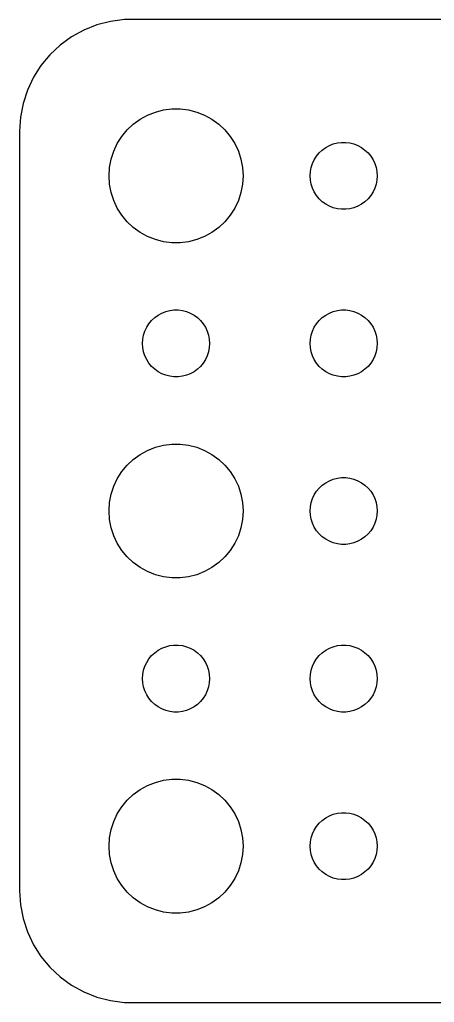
# Model space of a CAD drawing. Header units: metres. Extents: x -22 to 22, y 86 to 238.
# Drawn here: x -22 to -3.44, y 86.01 to 129.99 of the extents above; entities that cross this region are included whole.
import ezdxf

# ---------------------------------------------------------------- set-up
doc = ezdxf.new("R2010")
doc.units = ezdxf.units.M

msp = doc.modelspace()

# ---------------------------------------------------------------- linework, layer by layer
for p, q in [((-18.5451, 129.755), (-19.1289, 129.524)), ((-17.9369, 129.911), (-18.5451, 129.755)), ((-17.3139, 129.99), (-17.9369, 129.911)), ((17.3139, 129.99), (-17.3139, 129.99)), ((-19.1289, 129.524), (-19.6791, 129.222)), ((-19.6791, 129.222), (-20.1871, 128.853)), ((-20.6448, 128.423), (-21.0451, 127.939)), ((-20.1871, 128.853), (-20.6448, 128.423)), ((-21.0451, 127.939), (-21.3815, 127.409)), ((-21.3815, 127.409), (-21.6489, 126.841)), ((-21.6489, 126.841), (-21.8429, 126.243)), ((-21.8429, 126.243), (-21.9606, 125.627)), ((-16.2773, 125.714), (-15.927, 125.853)), ((-15.927, 125.853), (-15.5621, 125.947)), ((-15.5621, 125.947), (-15.1884, 125.994)), ((-15.1884, 125.994), (-14.8116, 125.994)), ((-14.8116, 125.994), (-14.4379, 125.947)), ((-14.4379, 125.947), (-14.0729, 125.853)), ((-14.0729, 125.853), (-13.7227, 125.714)), ((-21.9606, 125.627), (-22, 125)), ((-16.9123, 125.312), (-16.6075, 125.533)), ((-16.6075, 125.533), (-16.2773, 125.714)), ((-13.7227, 125.714), (-13.3925, 125.533)), ((-13.3925, 125.533), (-13.0877, 125.312)), ((-22, 125), (-22, 91)), ((-17.427, 124.763), (-17.1869, 125.054)), ((-17.1869, 125.054), (-16.9123, 125.312)), ((-13.0877, 125.312), (-12.8131, 125.054)), ((-12.8131, 125.054), (-12.5729, 124.763)), ((-17.6289, 124.445), (-17.427, 124.763)), ((-12.5729, 124.763), (-12.3711, 124.445)), ((-7.96352, 124.427), (-7.78107, 124.473)), ((-7.78107, 124.473), (-7.59418, 124.497)), ((-7.59418, 124.497), (-7.40581, 124.497)), ((-7.40581, 124.497), (-7.21892, 124.473)), ((-7.21892, 124.473), (-7.03647, 124.427)), ((-17.9057, 123.746), (-17.7893, 124.104)), ((-17.7893, 124.104), (-17.6289, 124.445)), ((-12.3711, 124.445), (-12.2107, 124.104)), ((-12.2107, 124.104), (-12.0942, 123.746)), ((-8.71352, 123.882), (-8.59344, 124.027)), ((-8.59344, 124.027), (-8.45613, 124.156)), ((-8.45613, 124.156), (-8.30373, 124.266)), ((-8.30373, 124.266), (-8.13866, 124.357)), ((-8.13866, 124.357), (-7.96352, 124.427)), ((-7.03647, 124.427), (-6.86133, 124.357)), ((-6.86133, 124.357), (-6.69626, 124.266)), ((-6.69626, 124.266), (-6.54385, 124.156)), ((-6.54385, 124.156), (-6.40654, 124.027)), ((-6.40654, 124.027), (-6.28647, 123.882)), ((-17.9763, 123.376), (-17.9057, 123.746)), ((-12.0942, 123.746), (-12.0237, 123.376)), ((-8.89465, 123.552), (-8.81445, 123.723)), ((-8.81445, 123.723), (-8.71352, 123.882)), ((-6.28647, 123.882), (-6.18553, 123.723)), ((-6.18553, 123.723), (-6.10533, 123.552)), ((-18, 123), (-17.9763, 123.376)), ((-12.0237, 123.376), (-12, 123)), ((-9, 123), (-8.98816, 123.188)), ((-8.98816, 123.188), (-8.95287, 123.373)), ((-8.95287, 123.373), (-8.89465, 123.552)), ((-6.10533, 123.552), (-6.04712, 123.373)), ((-6.04712, 123.373), (-6.01183, 123.188)), ((-6.01183, 123.188), (-6, 123)), ((-17.9763, 122.624), (-18, 123)), ((-12, 123), (-12.0237, 122.624)), ((-8.98816, 122.812), (-9, 123)), ((-8.95287, 122.627), (-8.98816, 122.812)), ((-6.01183, 122.812), (-6.04712, 122.627)), ((-6, 123), (-6.01183, 122.812)), ((-17.9057, 122.254), (-17.9763, 122.624)), ((-12.0237, 122.624), (-12.0942, 122.254)), ((-8.89465, 122.448), (-8.95287, 122.627)), ((-8.81445, 122.277), (-8.89465, 122.448)), ((-8.71352, 122.118), (-8.81445, 122.277)), ((-6.18553, 122.277), (-6.28647, 122.118)), ((-6.10533, 122.448), (-6.18553, 122.277)), ((-6.04712, 122.627), (-6.10533, 122.448)), ((-17.7893, 121.896), (-17.9057, 122.254)), ((-17.6289, 121.555), (-17.7893, 121.896)), ((-12.2107, 121.896), (-12.3711, 121.555)), ((-12.0942, 122.254), (-12.2107, 121.896)), ((-8.59344, 121.973), (-8.71352, 122.118)), ((-8.45613, 121.844), (-8.59344, 121.973)), ((-8.30373, 121.734), (-8.45613, 121.844)), ((-6.54385, 121.844), (-6.69626, 121.734)), ((-6.40654, 121.973), (-6.54385, 121.844)), ((-6.28647, 122.118), (-6.40654, 121.973)), ((-17.427, 121.237), (-17.6289, 121.555)), ((-12.3711, 121.555), (-12.5729, 121.237)), ((-8.13866, 121.643), (-8.30373, 121.734)), ((-7.96352, 121.573), (-8.13866, 121.643)), ((-7.78107, 121.527), (-7.96352, 121.573)), ((-7.59418, 121.503), (-7.78107, 121.527)), ((-7.40581, 121.503), (-7.59418, 121.503)), ((-7.21892, 121.527), (-7.40581, 121.503)), ((-7.03647, 121.573), (-7.21892, 121.527)), ((-6.86133, 121.643), (-7.03647, 121.573)), ((-6.69626, 121.734), (-6.86133, 121.643)), ((-17.1869, 120.946), (-17.427, 121.237)), ((-16.9123, 120.688), (-17.1869, 120.946)), ((-12.8131, 120.946), (-13.0877, 120.688)), ((-12.5729, 121.237), (-12.8131, 120.946)), ((-16.6075, 120.467), (-16.9123, 120.688)), ((-13.0877, 120.688), (-13.3925, 120.467)), ((-16.2773, 120.286), (-16.6075, 120.467)), ((-15.927, 120.147), (-16.2773, 120.286)), ((-15.5621, 120.053), (-15.927, 120.147)), ((-14.0729, 120.147), (-14.4379, 120.053)), ((-13.7227, 120.286), (-14.0729, 120.147)), ((-13.3925, 120.467), (-13.7227, 120.286)), ((-15.1884, 120.006), (-15.5621, 120.053)), ((-14.8116, 120.006), (-15.1884, 120.006)), ((-14.4379, 120.053), (-14.8116, 120.006)), ((-15.2811, 116.973), (-15.0942, 116.997)), ((-15.0942, 116.997), (-14.9058, 116.997)), ((-14.9058, 116.997), (-14.7189, 116.973)), ((-7.78107, 116.973), (-7.59418, 116.997)), ((-7.59418, 116.997), (-7.40581, 116.997)), ((-7.40581, 116.997), (-7.21892, 116.973)), ((-16.0934, 116.527), (-15.9561, 116.656)), ((-15.9561, 116.656), (-15.8037, 116.766)), ((-15.8037, 116.766), (-15.6387, 116.857)), ((-15.6387, 116.857), (-15.4635, 116.927)), ((-15.4635, 116.927), (-15.2811, 116.973)), ((-14.7189, 116.973), (-14.5365, 116.927)), ((-14.5365, 116.927), (-14.3613, 116.857)), ((-14.3613, 116.857), (-14.1963, 116.766)), ((-14.1963, 116.766), (-14.0439, 116.656)), ((-14.0439, 116.656), (-13.9065, 116.527)), ((-8.59344, 116.527), (-8.45613, 116.656)), ((-8.45613, 116.656), (-8.30373, 116.766)), ((-8.30373, 116.766), (-8.13866, 116.857)), ((-8.13866, 116.857), (-7.96352, 116.927)), ((-7.96352, 116.927), (-7.78107, 116.973)), ((-7.21892, 116.973), (-7.03647, 116.927)), ((-7.03647, 116.927), (-6.86133, 116.857)), ((-6.86133, 116.857), (-6.69626, 116.766)), ((-6.69626, 116.766), (-6.54385, 116.656)), ((-6.54385, 116.656), (-6.40654, 116.527)), ((-16.3947, 116.052), (-16.3145, 116.223)), ((-16.3145, 116.223), (-16.2135, 116.382)), ((-16.2135, 116.382), (-16.0934, 116.527)), ((-13.9065, 116.527), (-13.7865, 116.382)), ((-13.7865, 116.382), (-13.6855, 116.223)), ((-13.6855, 116.223), (-13.6053, 116.052)), ((-8.89465, 116.052), (-8.81445, 116.223)), ((-8.81445, 116.223), (-8.71352, 116.382)), ((-8.71352, 116.382), (-8.59344, 116.527)), ((-6.40654, 116.527), (-6.28647, 116.382)), ((-6.28647, 116.382), (-6.18553, 116.223)), ((-6.18553, 116.223), (-6.10533, 116.052)), ((-16.5, 115.5), (-16.4882, 115.688)), ((-16.4882, 115.688), (-16.4529, 115.873)), ((-16.4529, 115.873), (-16.3947, 116.052)), ((-13.6053, 116.052), (-13.5471, 115.873)), ((-13.5471, 115.873), (-13.5118, 115.688)), ((-13.5118, 115.688), (-13.5, 115.5)), ((-9, 115.5), (-8.98816, 115.688)), ((-8.98816, 115.688), (-8.95287, 115.873)), ((-8.95287, 115.873), (-8.89465, 116.052)), ((-6.10533, 116.052), (-6.04712, 115.873)), ((-6.04712, 115.873), (-6.01183, 115.688)), ((-6.01183, 115.688), (-6, 115.5)), ((-16.4882, 115.312), (-16.5, 115.5)), ((-16.4529, 115.127), (-16.4882, 115.312)), ((-13.5118, 115.312), (-13.5471, 115.127)), ((-13.5, 115.5), (-13.5118, 115.312)), ((-8.98816, 115.312), (-9, 115.5)), ((-8.95287, 115.127), (-8.98816, 115.312)), ((-6.01183, 115.312), (-6.04712, 115.127)), ((-6, 115.5), (-6.01183, 115.312)), ((-16.3947, 114.948), (-16.4529, 115.127)), ((-16.3145, 114.777), (-16.3947, 114.948)), ((-13.6053, 114.948), (-13.6855, 114.777)), ((-13.5471, 115.127), (-13.6053, 114.948)), ((-8.89465, 114.948), (-8.95287, 115.127)), ((-8.81445, 114.777), (-8.89465, 114.948)), ((-6.10533, 114.948), (-6.18553, 114.777)), ((-6.04712, 115.127), (-6.10533, 114.948)), ((-16.2135, 114.618), (-16.3145, 114.777)), ((-16.0934, 114.473), (-16.2135, 114.618)), ((-15.9561, 114.344), (-16.0934, 114.473)), ((-13.9065, 114.473), (-14.0439, 114.344)), ((-13.7865, 114.618), (-13.9065, 114.473)), ((-13.6855, 114.777), (-13.7865, 114.618)), ((-8.71352, 114.618), (-8.81445, 114.777)), ((-8.59344, 114.473), (-8.71352, 114.618)), ((-8.45613, 114.344), (-8.59344, 114.473)), ((-6.40654, 114.473), (-6.54385, 114.344)), ((-6.28647, 114.618), (-6.40654, 114.473)), ((-6.18553, 114.777), (-6.28647, 114.618)), ((-15.8037, 114.234), (-15.9561, 114.344)), ((-15.6387, 114.143), (-15.8037, 114.234)), ((-15.4635, 114.073), (-15.6387, 114.143)), ((-15.2811, 114.027), (-15.4635, 114.073)), ((-15.0942, 114.003), (-15.2811, 114.027)), ((-14.9058, 114.003), (-15.0942, 114.003)), ((-14.7189, 114.027), (-14.9058, 114.003)), ((-14.5365, 114.073), (-14.7189, 114.027)), ((-14.3613, 114.143), (-14.5365, 114.073)), ((-14.1963, 114.234), (-14.3613, 114.143)), ((-14.0439, 114.344), (-14.1963, 114.234)), ((-8.30373, 114.234), (-8.45613, 114.344)), ((-8.13866, 114.143), (-8.30373, 114.234)), ((-7.96352, 114.073), (-8.13866, 114.143)), ((-7.78107, 114.027), (-7.96352, 114.073)), ((-7.59418, 114.003), (-7.78107, 114.027)), ((-7.40581, 114.003), (-7.59418, 114.003)), ((-7.21892, 114.027), (-7.40581, 114.003)), ((-7.03647, 114.073), (-7.21892, 114.027)), ((-6.86133, 114.143), (-7.03647, 114.073)), ((-6.69626, 114.234), (-6.86133, 114.143)), ((-6.54385, 114.344), (-6.69626, 114.234)), ((-16.2773, 110.714), (-15.927, 110.853)), ((-15.927, 110.853), (-15.5621, 110.947)), ((-15.5621, 110.947), (-15.1884, 110.994)), ((-15.1884, 110.994), (-14.8116, 110.994)), ((-14.8116, 110.994), (-14.4379, 110.947)), ((-14.4379, 110.947), (-14.0729, 110.853)), ((-14.0729, 110.853), (-13.7227, 110.714)), ((-16.9123, 110.312), (-16.6075, 110.533)), ((-16.6075, 110.533), (-16.2773, 110.714)), ((-13.7227, 110.714), (-13.3925, 110.533)), ((-13.3925, 110.533), (-13.0877, 110.312)), ((-17.427, 109.763), (-17.1869, 110.054)), ((-17.1869, 110.054), (-16.9123, 110.312)), ((-13.0877, 110.312), (-12.8131, 110.054)), ((-12.8131, 110.054), (-12.5729, 109.763)), ((-17.6289, 109.445), (-17.427, 109.763)), ((-12.5729, 109.763), (-12.3711, 109.445)), ((-17.9057, 108.746), (-17.7893, 109.104)), ((-17.7893, 109.104), (-17.6289, 109.445)), ((-12.3711, 109.445), (-12.2107, 109.104)), ((-12.2107, 109.104), (-12.0942, 108.746)), ((-8.59344, 109.027), (-8.45613, 109.156)), ((-8.45613, 109.156), (-8.30373, 109.266)), ((-8.30373, 109.266), (-8.13866, 109.357)), ((-8.13866, 109.357), (-7.96352, 109.427)), ((-7.96352, 109.427), (-7.78107, 109.473)), ((-7.78107, 109.473), (-7.59418, 109.497)), ((-7.59418, 109.497), (-7.40581, 109.497)), ((-7.40581, 109.497), (-7.21892, 109.473)), ((-7.21892, 109.473), (-7.03647, 109.427)), ((-7.03647, 109.427), (-6.86133, 109.357)), ((-6.86133, 109.357), (-6.69626, 109.266)), ((-6.69626, 109.266), (-6.54385, 109.156)), ((-6.54385, 109.156), (-6.40654, 109.027)), ((-17.9763, 108.376), (-17.9057, 108.746)), ((-12.0942, 108.746), (-12.0237, 108.376)), ((-8.89465, 108.552), (-8.81445, 108.723)), ((-8.81445, 108.723), (-8.71352, 108.882)), ((-8.71352, 108.882), (-8.59344, 109.027)), ((-6.40654, 109.027), (-6.28647, 108.882)), ((-6.28647, 108.882), (-6.18553, 108.723)), ((-6.18553, 108.723), (-6.10533, 108.552)), ((-18, 108), (-17.9763, 108.376)), ((-12.0237, 108.376), (-12, 108)), ((-8.98816, 108.188), (-8.95287, 108.373)), ((-8.95287, 108.373), (-8.89465, 108.552)), ((-6.10533, 108.552), (-6.04712, 108.373)), ((-6.04712, 108.373), (-6.01183, 108.188)), ((-17.9763, 107.624), (-18, 108)), ((-12, 108), (-12.0237, 107.624)), ((-9, 108), (-8.98816, 108.188)), ((-8.98816, 107.812), (-9, 108)), ((-8.95287, 107.627), (-8.98816, 107.812)), ((-6.01183, 107.812), (-6.04712, 107.627)), ((-6.01183, 108.188), (-6, 108)), ((-6, 108), (-6.01183, 107.812)), ((-17.9057, 107.254), (-17.9763, 107.624)), ((-12.0237, 107.624), (-12.0942, 107.254)), ((-8.89465, 107.448), (-8.95287, 107.627)), ((-8.81445, 107.277), (-8.89465, 107.448)), ((-6.10533, 107.448), (-6.18553, 107.277)), ((-6.04712, 107.627), (-6.10533, 107.448)), ((-17.7893, 106.896), (-17.9057, 107.254)), ((-17.6289, 106.555), (-17.7893, 106.896)), ((-12.2107, 106.896), (-12.3711, 106.555)), ((-12.0942, 107.254), (-12.2107, 106.896)), ((-8.71352, 107.118), (-8.81445, 107.277)), ((-8.59344, 106.973), (-8.71352, 107.118)), ((-8.45613, 106.844), (-8.59344, 106.973)), ((-6.40654, 106.973), (-6.54385, 106.844)), ((-6.28647, 107.118), (-6.40654, 106.973)), ((-6.18553, 107.277), (-6.28647, 107.118)), ((-17.427, 106.237), (-17.6289, 106.555)), ((-12.3711, 106.555), (-12.5729, 106.237)), ((-8.30373, 106.734), (-8.45613, 106.844)), ((-8.13866, 106.643), (-8.30373, 106.734)), ((-7.96352, 106.573), (-8.13866, 106.643)), ((-7.78107, 106.527), (-7.96352, 106.573)), ((-7.59418, 106.503), (-7.78107, 106.527)), ((-7.40581, 106.503), (-7.59418, 106.503)), ((-7.21892, 106.527), (-7.40581, 106.503)), ((-7.03647, 106.573), (-7.21892, 106.527)), ((-6.86133, 106.643), (-7.03647, 106.573)), ((-6.69626, 106.734), (-6.86133, 106.643)), ((-6.54385, 106.844), (-6.69626, 106.734)), ((-17.1869, 105.946), (-17.427, 106.237)), ((-12.5729, 106.237), (-12.8131, 105.946)), ((-16.9123, 105.688), (-17.1869, 105.946)), ((-16.6075, 105.467), (-16.9123, 105.688)), ((-13.0877, 105.688), (-13.3925, 105.467)), ((-12.8131, 105.946), (-13.0877, 105.688)), ((-16.2773, 105.286), (-16.6075, 105.467)), ((-15.927, 105.147), (-16.2773, 105.286)), ((-15.5621, 105.053), (-15.927, 105.147)), ((-14.0729, 105.147), (-14.4379, 105.053)), ((-13.7227, 105.286), (-14.0729, 105.147)), ((-13.3925, 105.467), (-13.7227, 105.286)), ((-15.1884, 105.006), (-15.5621, 105.053)), ((-14.8116, 105.006), (-15.1884, 105.006)), ((-14.4379, 105.053), (-14.8116, 105.006)), ((-16.0934, 101.527), (-15.9561, 101.656)), ((-15.9561, 101.656), (-15.8037, 101.766)), ((-15.8037, 101.766), (-15.6387, 101.857)), ((-15.6387, 101.857), (-15.4635, 101.927)), ((-15.4635, 101.927), (-15.2811, 101.973)), ((-15.2811, 101.973), (-15.0942, 101.997)), ((-15.0942, 101.997), (-14.9058, 101.997)), ((-14.9058, 101.997), (-14.7189, 101.973)), ((-14.7189, 101.973), (-14.5365, 101.927)), ((-14.5365, 101.927), (-14.3613, 101.857)), ((-14.3613, 101.857), (-14.1963, 101.766)), ((-14.1963, 101.766), (-14.0439, 101.656)), ((-14.0439, 101.656), (-13.9065, 101.527)), ((-8.59344, 101.527), (-8.45613, 101.656)), ((-8.45613, 101.656), (-8.30373, 101.766)), ((-8.30373, 101.766), (-8.13866, 101.857)), ((-8.13866, 101.857), (-7.96352, 101.927)), ((-7.96352, 101.927), (-7.78107, 101.973)), ((-7.78107, 101.973), (-7.59418, 101.997)), ((-7.59418, 101.997), (-7.40581, 101.997)), ((-7.40581, 101.997), (-7.21892, 101.973)), ((-7.21892, 101.973), (-7.03647, 101.927)), ((-7.03647, 101.927), (-6.86133, 101.857)), ((-6.86133, 101.857), (-6.69626, 101.766)), ((-6.69626, 101.766), (-6.54385, 101.656)), ((-6.54385, 101.656), (-6.40654, 101.527)), ((-16.3947, 101.052), (-16.3145, 101.223)), ((-16.3145, 101.223), (-16.2135, 101.382)), ((-16.2135, 101.382), (-16.0934, 101.527)), ((-13.9065, 101.527), (-13.7865, 101.382)), ((-13.7865, 101.382), (-13.6855, 101.223)), ((-13.6855, 101.223), (-13.6053, 101.052)), ((-8.89465, 101.052), (-8.81445, 101.223)), ((-8.81445, 101.223), (-8.71352, 101.382)), ((-8.71352, 101.382), (-8.59344, 101.527)), ((-6.40654, 101.527), (-6.28647, 101.382)), ((-6.28647, 101.382), (-6.18553, 101.223)), ((-6.18553, 101.223), (-6.10533, 101.052)), ((-16.4882, 100.688), (-16.4529, 100.873)), ((-16.4529, 100.873), (-16.3947, 101.052)), ((-13.6053, 101.052), (-13.5471, 100.873)), ((-13.5471, 100.873), (-13.5118, 100.688)), ((-8.98816, 100.688), (-8.95287, 100.873)), ((-8.95287, 100.873), (-8.89465, 101.052)), ((-6.10533, 101.052), (-6.04712, 100.873)), ((-6.04712, 100.873), (-6.01183, 100.688)), ((-16.5, 100.5), (-16.4882, 100.688)), ((-16.4882, 100.312), (-16.5, 100.5)), ((-16.4529, 100.127), (-16.4882, 100.312)), ((-13.5118, 100.312), (-13.5471, 100.127)), ((-13.5118, 100.688), (-13.5, 100.5)), ((-13.5, 100.5), (-13.5118, 100.312)), ((-9, 100.5), (-8.98816, 100.688)), ((-8.98816, 100.312), (-9, 100.5)), ((-8.95287, 100.127), (-8.98816, 100.312)), ((-6.01183, 100.312), (-6.04712, 100.127)), ((-6.01183, 100.688), (-6, 100.5)), ((-6, 100.5), (-6.01183, 100.312)), ((-16.3947, 99.9478), (-16.4529, 100.127)), ((-16.3145, 99.7774), (-16.3947, 99.9478)), ((-13.6053, 99.9478), (-13.6855, 99.7774)), ((-13.5471, 100.127), (-13.6053, 99.9478)), ((-8.89465, 99.9478), (-8.95287, 100.127)), ((-8.81445, 99.7774), (-8.89465, 99.9478)), ((-6.10533, 99.9478), (-6.18553, 99.7774)), ((-6.04712, 100.127), (-6.10533, 99.9478)), ((-16.2135, 99.6183), (-16.3145, 99.7774)), ((-16.0934, 99.4732), (-16.2135, 99.6183)), ((-15.9561, 99.3442), (-16.0934, 99.4732)), ((-13.9065, 99.4732), (-14.0439, 99.3442)), ((-13.7865, 99.6183), (-13.9065, 99.4732)), ((-13.6855, 99.7774), (-13.7865, 99.6183)), ((-8.71352, 99.6183), (-8.81445, 99.7774)), ((-8.59344, 99.4732), (-8.71352, 99.6183)), ((-8.45613, 99.3442), (-8.59344, 99.4732)), ((-6.40654, 99.4732), (-6.54385, 99.3442)), ((-6.28647, 99.6183), (-6.40654, 99.4732)), ((-6.18553, 99.7774), (-6.28647, 99.6183)), ((-15.8037, 99.2335), (-15.9561, 99.3442)), ((-15.6387, 99.1428), (-15.8037, 99.2335)), ((-15.4635, 99.0734), (-15.6387, 99.1428)), ((-15.2811, 99.0266), (-15.4635, 99.0734)), ((-15.0942, 99.003), (-15.2811, 99.0266)), ((-14.9058, 99.003), (-15.0942, 99.003)), ((-14.7189, 99.0266), (-14.9058, 99.003)), ((-14.5365, 99.0734), (-14.7189, 99.0266)), ((-14.3613, 99.1428), (-14.5365, 99.0734)), ((-14.1963, 99.2335), (-14.3613, 99.1428)), ((-14.0439, 99.3442), (-14.1963, 99.2335)), ((-8.30373, 99.2335), (-8.45613, 99.3442)), ((-8.13866, 99.1428), (-8.30373, 99.2335)), ((-7.96352, 99.0734), (-8.13866, 99.1428)), ((-7.78107, 99.0266), (-7.96352, 99.0734)), ((-7.59418, 99.003), (-7.78107, 99.0266)), ((-7.40581, 99.003), (-7.59418, 99.003)), ((-7.21892, 99.0266), (-7.40581, 99.003)), ((-7.03647, 99.0734), (-7.21892, 99.0266)), ((-6.86133, 99.1428), (-7.03647, 99.0734)), ((-6.69626, 99.2335), (-6.86133, 99.1428)), ((-6.54385, 99.3442), (-6.69626, 99.2335)), ((-15.927, 95.8532), (-15.5621, 95.9469)), ((-15.5621, 95.9469), (-15.1884, 95.9941)), ((-15.1884, 95.9941), (-14.8116, 95.9941)), ((-14.8116, 95.9941), (-14.4379, 95.9469)), ((-14.4379, 95.9469), (-14.0729, 95.8532)), ((-16.9123, 95.3116), (-16.6075, 95.533)), ((-16.6075, 95.533), (-16.2773, 95.7145)), ((-16.2773, 95.7145), (-15.927, 95.8532)), ((-14.0729, 95.8532), (-13.7227, 95.7145)), ((-13.7227, 95.7145), (-13.3925, 95.533)), ((-13.3925, 95.533), (-13.0877, 95.3116)), ((-17.427, 94.7634), (-17.1869, 95.0536)), ((-17.1869, 95.0536), (-16.9123, 95.3116)), ((-13.0877, 95.3116), (-12.8131, 95.0536)), ((-12.8131, 95.0536), (-12.5729, 94.7634)), ((-17.6289, 94.4453), (-17.427, 94.7634)), ((-12.5729, 94.7634), (-12.3711, 94.4453)), ((-17.7893, 94.1044), (-17.6289, 94.4453)), ((-12.3711, 94.4453), (-12.2107, 94.1044)), ((-8.59344, 94.0268), (-8.45613, 94.1558)), ((-8.45613, 94.1558), (-8.30373, 94.2665)), ((-8.30373, 94.2665), (-8.13866, 94.3573)), ((-8.13866, 94.3573), (-7.96352, 94.4266)), ((-7.96352, 94.4266), (-7.78107, 94.4734)), ((-7.78107, 94.4734), (-7.59418, 94.4971)), ((-7.59418, 94.4971), (-7.40581, 94.4971)), ((-7.40581, 94.4971), (-7.21892, 94.4734)), ((-7.21892, 94.4734), (-7.03647, 94.4266)), ((-7.03647, 94.4266), (-6.86133, 94.3573)), ((-6.86133, 94.3573), (-6.69626, 94.2665)), ((-6.69626, 94.2665), (-6.54385, 94.1558)), ((-6.54385, 94.1558), (-6.40654, 94.0268)), ((-17.9763, 93.376), (-17.9057, 93.7461)), ((-17.9057, 93.7461), (-17.7893, 94.1044)), ((-12.2107, 94.1044), (-12.0942, 93.7461)), ((-12.0942, 93.7461), (-12.0237, 93.376)), ((-8.89465, 93.5522), (-8.81445, 93.7226)), ((-8.81445, 93.7226), (-8.71352, 93.8817)), ((-8.71352, 93.8817), (-8.59344, 94.0268)), ((-6.40654, 94.0268), (-6.28647, 93.8817)), ((-6.28647, 93.8817), (-6.18553, 93.7226)), ((-6.18553, 93.7226), (-6.10533, 93.5522)), ((-18, 93), (-17.9763, 93.376)), ((-12.0237, 93.376), (-12, 93)), ((-8.98816, 93.188), (-8.95287, 93.373)), ((-8.95287, 93.373), (-8.89465, 93.5522)), ((-6.10533, 93.5522), (-6.04712, 93.373)), ((-6.04712, 93.373), (-6.01183, 93.188)), ((-17.9763, 92.624), (-18, 93)), ((-12, 93), (-12.0237, 92.624)), ((-9, 93), (-8.98816, 93.188)), ((-8.98816, 92.812), (-9, 93)), ((-8.95287, 92.627), (-8.98816, 92.812)), ((-6.01183, 92.812), (-6.04712, 92.627)), ((-6.01183, 93.188), (-6, 93)), ((-6, 93), (-6.01183, 92.812)), ((-17.9057, 92.2539), (-17.9763, 92.624)), ((-12.0237, 92.624), (-12.0942, 92.2539)), ((-8.89465, 92.4478), (-8.95287, 92.627)), ((-8.81445, 92.2774), (-8.89465, 92.4478)), ((-6.10533, 92.4478), (-6.18553, 92.2774)), ((-6.04712, 92.627), (-6.10533, 92.4478)), ((-17.7893, 91.8956), (-17.9057, 92.2539)), ((-12.0942, 92.2539), (-12.2107, 91.8956)), ((-8.71352, 92.1183), (-8.81445, 92.2774)), ((-8.59344, 91.9732), (-8.71352, 92.1183)), ((-8.45613, 91.8442), (-8.59344, 91.9732)), ((-6.40654, 91.9732), (-6.54385, 91.8442)), ((-6.28647, 92.1183), (-6.40654, 91.9732)), ((-6.18553, 92.2774), (-6.28647, 92.1183)), ((-17.6289, 91.5547), (-17.7893, 91.8956)), ((-17.427, 91.2366), (-17.6289, 91.5547)), ((-12.3711, 91.5547), (-12.5729, 91.2366)), ((-12.2107, 91.8956), (-12.3711, 91.5547)), ((-8.30373, 91.7335), (-8.45613, 91.8442)), ((-8.13866, 91.6428), (-8.30373, 91.7335)), ((-7.96352, 91.5734), (-8.13866, 91.6428)), ((-7.78107, 91.5266), (-7.96352, 91.5734)), ((-7.59418, 91.503), (-7.78107, 91.5266)), ((-7.40581, 91.503), (-7.59418, 91.503)), ((-7.21892, 91.5266), (-7.40581, 91.503)), ((-7.03647, 91.5734), (-7.21892, 91.5266)), ((-6.86133, 91.6428), (-7.03647, 91.5734)), ((-6.69626, 91.7335), (-6.86133, 91.6428)), ((-6.54385, 91.8442), (-6.69626, 91.7335)), ((-17.1869, 90.9464), (-17.427, 91.2366)), ((-12.5729, 91.2366), (-12.8131, 90.9464)), ((-22, 91), (-21.9606, 90.3733)), ((-16.9123, 90.6885), (-17.1869, 90.9464)), ((-16.6075, 90.467), (-16.9123, 90.6885)), ((-13.0877, 90.6885), (-13.3925, 90.467)), ((-12.8131, 90.9464), (-13.0877, 90.6885)), ((-21.9606, 90.3733), (-21.8429, 89.7566)), ((-16.2773, 90.2855), (-16.6075, 90.467)), ((-15.927, 90.1468), (-16.2773, 90.2855)), ((-13.7227, 90.2855), (-14.0729, 90.1468)), ((-13.3925, 90.467), (-13.7227, 90.2855)), ((-21.8429, 89.7566), (-21.6489, 89.1594)), ((-15.5621, 90.0531), (-15.927, 90.1468)), ((-15.1884, 90.0059), (-15.5621, 90.0531)), ((-14.8116, 90.0059), (-15.1884, 90.0059)), ((-14.4379, 90.0531), (-14.8116, 90.0059)), ((-14.0729, 90.1468), (-14.4379, 90.0531)), ((-21.6489, 89.1594), (-21.3815, 88.5912)), ((-21.3815, 88.5912), (-21.0451, 88.0611)), ((-21.0451, 88.0611), (-20.6448, 87.5773)), ((-20.6448, 87.5773), (-20.1871, 87.1474)), ((-20.1871, 87.1474), (-19.6791, 86.7784)), ((-19.6791, 86.7784), (-19.1289, 86.4759)), ((-19.1289, 86.4759), (-18.5451, 86.2447)), ((-18.5451, 86.2447), (-17.9369, 86.0886)), ((-17.9369, 86.0886), (-17.3139, 86.0099)), ((-17.3139, 86.0099), (17.3139, 86.0099))]:
    msp.add_line(p, q)

doc.saveas('drawing.dxf')
